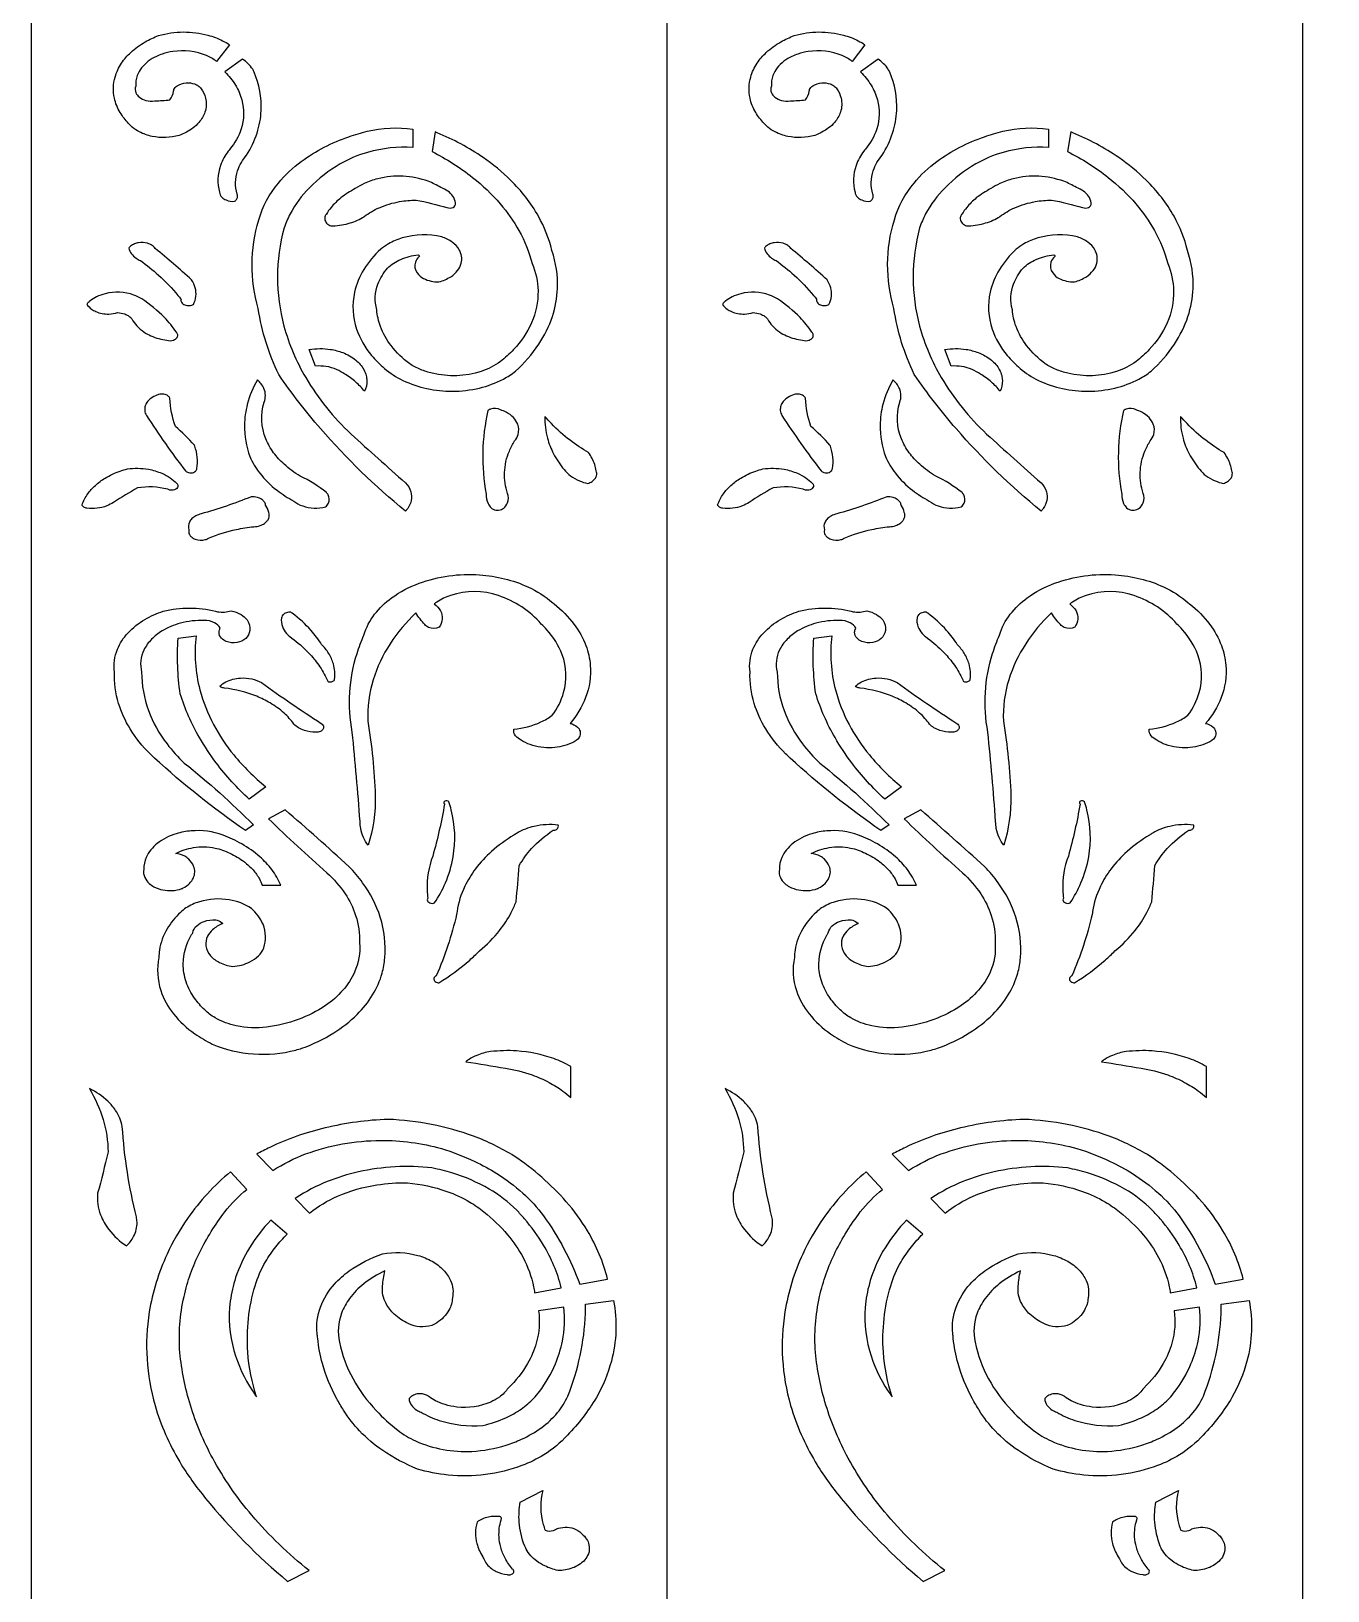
# Model space of a CAD drawing. Header units: millimetres. Extents: x -125 to 875, y -733 to 1267.
# Drawn here: x -125 to 385, y -412 to 201 of the extents above; entities that cross this region are included whole.
import ezdxf

# ---------------------------------------------------------------- set-up
doc = ezdxf.new("R2010")
doc.units = ezdxf.units.MM
doc.layers.add('Image_1', color=70, linetype='Continuous')

msp = doc.modelspace()

# ---------------------------------------------------------------- linework, layer by layer
at = {"layer": 'Image_1'}
for p, q in [((125, 1267), (125, -733)), ((375, 1267), (375, -733))]:
    msp.add_line(p, q, dxfattribs=at)
msp.add_lwpolyline([(625, 1267), (375, 1267), (125, 1267), (-125, 1267), (-125, -733), (125, -733), (375, -733), (625, -733), (875, -733), (875, 1267)], close=True, dxfattribs=at)
for points in [[(-47.05, 196.14), (-52.08, 189.58, 0.059479), (-56.02, 191.85, 0.135698), (-69.33, 193.45, 0.04559), (-73.44, 192.46, 0.027667), (-75.77, 191.52, 0.048701), (-78.93, 189.62, 0.064552), (-81.61, 187.01, 0.076088), (-83.29, 184.02, 0.11284), (-83.84, 179.89, 0.207076), (-83.81, 177.18, 0.121353), (-82.45, 175.48, 0.09827), (-79.94, 174.24, 0.100166), (-76.33, 174, 0.006338), (-70.45, 174.41, 0.117704), (-68.97, 177.88, 0.022626), (-68.89, 178.57, -0.103264), (-67.58, 179.95, -0.125183), (-64.02, 181.14, -0.103859), (-60.78, 180.7, -0.0629), (-59.3, 179.95, -0.095556), (-58.14, 178.8, -0.094581), (-56.46, 175.16, -0.142491), (-56.68, 169.59, -0.097268), (-59.04, 165.54, -0.050581), (-61.35, 163.38, -0.073056), (-66.81, 160.47, -0.121424), (-77.44, 160.08, -0.070182), (-82.43, 161.84, -0.056137), (-85.24, 163.71, -0.042541), (-86.71, 165.2, -0.059628), (-90.01, 169.45, -0.084016), (-92.27, 175.09, -0.123467), (-92, 183.43, -0.077992), (-89.44, 188.88, -0.058495), (-85.86, 193.07, -0.058396), (-80.15, 197.25, -0.038783), (-74.87, 199.73, -0.06836), (-65.2, 201.14, -0.069094), (-55.48, 199.9, -0.051204), (-49.69, 197.68, -0.029346)], [(202.95, 196.14), (197.92, 189.58, 0.059479), (193.98, 191.85, 0.135698), (180.67, 193.45, 0.04559), (176.56, 192.46, 0.027667), (174.23, 191.52, 0.048701), (171.07, 189.62, 0.064552), (168.39, 187.01, 0.076088), (166.71, 184.02, 0.11284), (166.16, 179.89, 0.207076), (166.19, 177.18, 0.121353), (167.55, 175.48, 0.09827), (170.06, 174.24, 0.100166), (173.67, 174, 0.006338), (179.55, 174.41, 0.117704), (181.03, 177.88, 0.022626), (181.11, 178.57, -0.103264), (182.42, 179.95, -0.125183), (185.98, 181.14, -0.103859), (189.22, 180.7, -0.0629), (190.7, 179.95, -0.095556), (191.86, 178.8, -0.094581), (193.54, 175.16, -0.142491), (193.32, 169.59, -0.097268), (190.96, 165.54, -0.050581), (188.65, 163.38, -0.073056), (183.19, 160.47, -0.121424), (172.56, 160.08, -0.070182), (167.57, 161.84, -0.056137), (164.76, 163.71, -0.042541), (163.29, 165.2, -0.059628), (159.99, 169.45, -0.084016), (157.73, 175.09, -0.123467), (158, 183.43, -0.077992), (160.56, 188.88, -0.058495), (164.14, 193.07, -0.058396), (169.85, 197.25, -0.038783), (175.13, 199.73, -0.06836), (184.8, 201.14, -0.069094), (194.52, 199.9, -0.051204), (200.31, 197.68, -0.029346)], [(-41.88, 190.5), (-48.79, 185.42, -0.059393), (-44.65, 180.21, -0.071913), (-42.16, 174.43, -0.143646), (-42.42, 162.99, -0.091587), (-46.86, 155, -0.008817), (-47.49, 154.26, 0.077128), (-50.53, 148.65, 0.151919), (-50.95, 138.11, 0.172335), (-50.02, 136.18, 0.104695), (-48.33, 135.05, 0.116319), (-44.98, 134.54, 0.118521), (-44.05, 135.52, 0.241481), (-43.98, 137.38, -0.152981), (-43.81, 146.57, -0.093098), (-40.27, 152.71, 0.062877), (-36.16, 161.38, 0.066776), (-34.54, 170.21, 0.111102), (-37.32, 185.28, 0.009199), (-37.87, 186.52, 0.07999)], [(208.12, 190.5), (201.21, 185.42, -0.059393), (205.35, 180.21, -0.071913), (207.84, 174.43, -0.143646), (207.58, 162.99, -0.091587), (203.14, 155, -0.008817), (202.51, 154.26, 0.077128), (199.47, 148.65, 0.151919), (199.05, 138.11, 0.172335), (199.98, 136.18, 0.104695), (201.67, 135.05, 0.116319), (205.02, 134.54, 0.118521), (205.95, 135.52, 0.241481), (206.02, 137.38, -0.152981), (206.19, 146.57, -0.093098), (209.73, 152.71, 0.062877), (213.84, 161.38, 0.066776), (215.46, 170.21, 0.111102), (212.68, 185.28, 0.009199), (212.13, 186.52, 0.07999)], [(25.17, 155.75, 0.084028), (7.32, 153.79, 0.067257), (-3.44, 149.21, 0.064616), (-15.57, 139.86, 0.073833), (-23.18, 129.56, 0.039463), (-25.54, 124.09, 0.132085), (-25.57, 85.45, 0.06547), (-17.02, 65.18, 0.067942), (0.8, 42.94, 0.000925), (22.2, 23.77, -0.123426), (24.32, 20.29, -0.230352), (23.09, 13.7, -0.034525), (22.23, 12.68, -0.042638), (-11.2, 45.1, -0.028002), (-27.64, 66.37, -0.07434), (-35.67, 92.34, -0.145875), (-35.49, 127.22, -0.104466), (-27.76, 141.71, -0.058643), (-18.76, 150.22, -0.075458), (-0.01, 159.93, -0.021133), (7.18, 162.06, -0.096863), (25.17, 162.89)], [(10.92, 91.87, -0.156835), (11.37, 102, -0.088613), (15.16, 108.23, -0.095635), (20.34, 111.7, -0.077895), (27.18, 113.44, -0.291366), (27.65, 113.19, -0.326567), (27.59, 112.85, 0.125417), (26.12, 110.59, 0.240178), (26.79, 106.4, 0.124462), (29.35, 104.18, 0.131498), (35.36, 102.87, 0.081729), (40.05, 104.88, 0.079414), (42.7, 107.3, 0.109989), (44.13, 110.21, 0.19774), (43.34, 115.47, 0.105602), (40.63, 118.44, 0.077588), (36.53, 120.54, 0.128905), (20.96, 120.12, 0.057579), (15.48, 117.79, 0.045985), (12.46, 115.67, 0.068526), (5.83, 107.7, 0.084641), (2.19, 98.77, 0.136632), (2.96, 84.29, 0.092155), (8.9, 73.9, 0.043539), (13.99, 68.82, 0.06507), (21.18, 64.07, 0.111366), (40.66, 59.81, 0.056244), (51.28, 61.08, 0.063062), (60.72, 64.61, 0.044198), (65.47, 67.69, 0.061696), (74.65, 78.31, 0.066095), (80, 89.24, 0.06976), (82.03, 100.3, 0.092522), (79.81, 115.2, 0.06781), (74.52, 128.64, 0.070017), (63.57, 142.84, 0.043278), (52.78, 151.74, 0.050633), (34.72, 161.5), (33.93, 161.83), (32.66, 154.1, -0.049378), (48.64, 143.93, -0.048397), (59.49, 133.52, -0.048071), (66.84, 122.99, -0.064192), (72.04, 110.07, -0.094395), (74.35, 99.31, -0.106743), (71.83, 86.75, -0.084542), (64.76, 76.2, -0.037472), (59.61, 71.5, -0.079356), (51.93, 67.62, -0.138679), (32.76, 66.9, -0.038383), (28.11, 68.39, -0.043915), (23.88, 70.59, -0.068845), (16.55, 77.76, -0.075401), (12.37, 85.29, -0.068236)], [(275.17, 155.75, 0.084028), (257.32, 153.79, 0.067257), (246.56, 149.21, 0.064616), (234.43, 139.86, 0.073833), (226.82, 129.56, 0.039463), (224.46, 124.09, 0.132085), (224.43, 85.45, 0.06547), (232.98, 65.18, 0.067942), (250.8, 42.94, 0.000925), (272.2, 23.77, -0.123426), (274.32, 20.29, -0.230352), (273.09, 13.7, -0.034525), (272.23, 12.68, -0.042638), (238.8, 45.1, -0.028002), (222.36, 66.37, -0.07434), (214.33, 92.34, -0.145875), (214.51, 127.22, -0.104466), (222.24, 141.71, -0.058643), (231.24, 150.22, -0.075458), (249.99, 159.93, -0.021133), (257.18, 162.06, -0.096863), (275.17, 162.89)], [(260.92, 91.87, -0.156835), (261.37, 102, -0.088613), (265.16, 108.23, -0.095635), (270.34, 111.7, -0.077895), (277.18, 113.44, -0.291366), (277.65, 113.19, -0.326567), (277.59, 112.85, 0.125417), (276.12, 110.59, 0.240178), (276.79, 106.4, 0.124462), (279.35, 104.18, 0.131498), (285.36, 102.87, 0.081729), (290.05, 104.88, 0.079414), (292.7, 107.3, 0.109989), (294.13, 110.21, 0.19774), (293.34, 115.47, 0.105602), (290.63, 118.44, 0.077588), (286.53, 120.54, 0.128905), (270.96, 120.12, 0.057579), (265.48, 117.79, 0.045985), (262.46, 115.67, 0.068526), (255.83, 107.7, 0.084641), (252.19, 98.77, 0.136632), (252.96, 84.29, 0.092155), (258.9, 73.9, 0.043539), (263.99, 68.82, 0.06507), (271.18, 64.07, 0.111366), (290.66, 59.81, 0.056244), (301.28, 61.08, 0.063062), (310.72, 64.61, 0.044198), (315.47, 67.69, 0.061696), (324.65, 78.31, 0.066095), (330, 89.24, 0.06976), (332.03, 100.3, 0.092522), (329.81, 115.2, 0.06781), (324.52, 128.64, 0.070017), (313.57, 142.84, 0.043278), (302.78, 151.74, 0.050633), (284.72, 161.5), (283.93, 161.83), (282.66, 154.1, -0.049378), (298.64, 143.93, -0.048397), (309.49, 133.52, -0.048071), (316.84, 122.99, -0.064192), (322.04, 110.07, -0.094395), (324.35, 99.31, -0.106743), (321.83, 86.75, -0.084542), (314.76, 76.2, -0.037472), (309.61, 71.5, -0.079356), (301.93, 67.62, -0.138679), (282.76, 66.9, -0.038383), (278.11, 68.39, -0.043915), (273.88, 70.59, -0.068845), (266.55, 77.76, -0.075401), (262.37, 85.29, -0.068236)], [(-7.08, 124.85, 0.061638), (-0.33, 125.81, 0.06771), (5.37, 128.15, 0.008655), (5.99, 128.52, -0.061809), (11.89, 132.01, -0.059462), (19.93, 134.42, -0.041742), (26.36, 135, -0.02764), (38.55, 132.07, 0.199369), (40.92, 132.16, 0.096455), (41.64, 132.7, 0.261504), (41.89, 133.88), (41.89, 133.89, 0.125811), (40.84, 136.59, 0.086537), (38.94, 138.49, 0.070348), (36.09, 139.96, 0.050527), (31.14, 142.4, 0.149217), (11.3, 143.4, 0.047053), (6.01, 141.52, 0.040596), (2.49, 139.52, 0.051934), (-3.25, 135.84, 0.050995), (-7.04, 132.12, 0.035227), (-8.9, 129.52, -0.055543), (-9.04, 129.32, 0.126586), (-9.54, 128.13, 0.192638), (-9.05, 126.28, 0.096139), (-7.95, 125.28, 0.048226)], [(242.92, 124.85, 0.061638), (249.67, 125.81, 0.06771), (255.37, 128.15, 0.008655), (255.99, 128.52, -0.061809), (261.89, 132.01, -0.059462), (269.93, 134.42, -0.041742), (276.36, 135, -0.02764), (288.55, 132.07, 0.199369), (290.92, 132.16, 0.096455), (291.64, 132.7, 0.261504), (291.89, 133.88), (291.89, 133.89, 0.125811), (290.84, 136.59, 0.086537), (288.94, 138.49, 0.070348), (286.09, 139.96, 0.050527), (281.14, 142.4, 0.149217), (261.3, 143.4, 0.047053), (256.01, 141.52, 0.040596), (252.49, 139.52, 0.051934), (246.75, 135.84, 0.050995), (242.96, 132.12, 0.035227), (241.1, 129.52, -0.055543), (240.96, 129.32, 0.126586), (240.46, 128.13, 0.192638), (240.95, 126.28, 0.096139), (242.05, 125.28, 0.048226)], [(-61.2, 93.98, 0.188956), (-60.49, 100.54, 0.080387), (-61.92, 103.58, 0.014979), (-76.24, 115.99, 0.09341), (-77.39, 117.16, 0.081802), (-79.24, 118.03, 0.112425), (-82.78, 118.24, 0.056582), (-84.42, 117.78, 0.076875), (-85.92, 116.87, 0.061433), (-86.62, 116.11, 0.098016), (-85.54, 113.93, 0.074501), (-83.75, 112.21, 0.045769), (-82.04, 111.21, -0.027572), (-74.93, 105.5, -0.038414), (-67.27, 97.53, -0.00713), (-66.06, 96.01, 0.203428), (-65.87, 94.81, 0.090805), (-65.32, 94.2, 0.122544), (-63.7, 93.55, 0.110642), (-61.87, 93.69, 0.055177)], [(188.8, 93.98, 0.188956), (189.51, 100.54, 0.080387), (188.08, 103.58, 0.014979), (173.76, 115.99, 0.09341), (172.61, 117.16, 0.081802), (170.76, 118.03, 0.112425), (167.22, 118.24, 0.056582), (165.58, 117.78, 0.076875), (164.08, 116.87, 0.061433), (163.38, 116.11, 0.098016), (164.46, 113.93, 0.074501), (166.25, 112.21, 0.045769), (167.96, 111.21, -0.027572), (175.07, 105.5, -0.038414), (182.73, 97.53, -0.00713), (183.94, 96.01, 0.203428), (184.13, 94.81, 0.090805), (184.68, 94.2, 0.122544), (186.3, 93.55, 0.110642), (188.13, 93.69, 0.055177)], [(-103.06, 94, 0.09146), (-101.29, 92.16, 0.052995), (-99.58, 91.18, 0.107255), (-94.41, 90.2, 0.070833), (-91.03, 90.76, -0.075548), (-88.22, 90.21, -0.066064), (-86.43, 89.27, -0.064227), (-85.38, 88.3, 0.071151), (-83.47, 85.53, 0.060717), (-80.64, 83.13, 0.041293), (-77.89, 81.62, 0.068911), (-71.59, 79.86, 0.161224), (-68.99, 79.94, 0.067279), (-68.19, 80.37, 0.086064), (-67.62, 80.97, 0.115175), (-67.37, 81.68, 0.178175), (-67.67, 82.81, 0.042316), (-67.91, 83.09, 0.041379), (-72.59, 88.81, 0.052519), (-81.47, 96.14, 0.054816), (-84.63, 97.67, 0.145685), (-95.91, 98.17, 0.05107), (-99.29, 96.95, 0.057465), (-101.91, 95.28, 0.025614), (-102.82, 94.47, 0.12445)], [(146.94, 94, 0.09146), (148.71, 92.16, 0.052995), (150.42, 91.18, 0.107255), (155.59, 90.2, 0.070833), (158.97, 90.76, -0.075548), (161.78, 90.21, -0.066064), (163.57, 89.27, -0.064227), (164.62, 88.3, 0.071151), (166.53, 85.53, 0.060717), (169.36, 83.13, 0.041293), (172.11, 81.62, 0.068911), (178.41, 79.86, 0.161224), (181.01, 79.94, 0.067279), (181.81, 80.37, 0.086064), (182.38, 80.97, 0.115175), (182.63, 81.68, 0.178175), (182.33, 82.81, 0.042316), (182.09, 83.09, 0.041379), (177.41, 88.81, 0.052519), (168.53, 96.14, 0.054816), (165.37, 97.67, 0.145685), (154.09, 98.17, 0.05107), (150.71, 96.95, 0.057465), (148.09, 95.28, 0.025614), (147.18, 94.47, 0.12445)], [(-13.11, 69.7), (-15.69, 76.19, -0.083615), (-7.24, 76.28, -0.054203), (-2.48, 75.02, -0.035594), (0.16, 73.78, -0.045315), (2.68, 72.05, -0.042129), (4.39, 70.38, -0.052085), (5.8, 68.35, -0.064487), (6.74, 65.96, -0.051581), (7.01, 64.06, -0.113837), (6.15, 59.79, 0.047812), (2.66, 63.43, 0.041506), (-1.65, 66.58, 0.024694), (-4.86, 68.32, 0.067802), (-9.05, 69.56, 0.057778)], [(236.89, 69.7), (234.31, 76.19, -0.083615), (242.76, 76.28, -0.054203), (247.52, 75.02, -0.035594), (250.16, 73.78, -0.045315), (252.68, 72.05, -0.042129), (254.39, 70.38, -0.052085), (255.8, 68.35, -0.064487), (256.74, 65.96, -0.051581), (257.01, 64.06, -0.113837), (256.15, 59.79, 0.047812), (252.66, 63.43, 0.041506), (248.35, 66.58, 0.024694), (245.14, 68.32, 0.067802), (240.95, 69.56, 0.057778)], [(-36.04, 64.29, 0.06883), (-40, 54.67, 0.058896), (-41.09, 46.56, 0.089011), (-39, 34.11, 0.061032), (-35.1, 27.57, 0.062776), (-28.31, 20.86, 0.040877), (-21.74, 16.61, 0.084545), (-18.22, 14.7, 0.145658), (-9.22, 14.34, 0.107714), (-8.07, 15.83, 0.244903), (-8.21, 19.06, 0.060191), (-8.86, 19.93, 0.054488), (-19.21, 26.47, -0.052298), (-25.51, 31.07, -0.049254), (-29.65, 35.65, -0.060119), (-32.7, 41.1, -0.172779), (-33.38, 55.46, 0.196148), (-33.45, 60.86, 0.109429)], [(213.96, 64.29, 0.06883), (210, 54.67, 0.058896), (208.91, 46.56, 0.089011), (211, 34.11, 0.061032), (214.9, 27.57, 0.062776), (221.69, 20.86, 0.040877), (228.26, 16.61, 0.084545), (231.78, 14.7, 0.145658), (240.78, 14.34, 0.107714), (241.93, 15.83, 0.244903), (241.79, 19.06, 0.060191), (241.14, 19.93, 0.054488), (230.79, 26.47, -0.052298), (224.49, 31.07, -0.049254), (220.35, 35.65, -0.060119), (217.3, 41.1, -0.172779), (216.62, 55.46, 0.196148), (216.55, 60.86, 0.109429)], [(-70.47, 57.07, 0.13946), (-71.21, 57.99, 0.112603), (-72.78, 58.66, 0.120678), (-74.9, 58.53, 0.046439), (-75.52, 58.27, 0.075342), (-77.92, 57, 0.063116), (-79.23, 55.75, 0.086654), (-80.12, 54.14, 0.105364), (-80.35, 52.26, 0.106424), (-79.7, 50.27, 0.02116), (-64.28, 28.5, 0.130285), (-63.18, 27.85, 0.161556), (-61.11, 27.92, 0.084253), (-60.43, 28.32, 0.168937), (-59.91, 29.11, 0.054176), (-59.87, 29.37, 0.134296), (-60.67, 38.27, 0.005482), (-60.81, 38.63, 0.023322), (-68.29, 45.98, -0.069313)], [(179.53, 57.07, 0.13946), (178.79, 57.99, 0.112603), (177.22, 58.66, 0.120678), (175.1, 58.53, 0.046439), (174.48, 58.27, 0.075342), (172.08, 57, 0.063116), (170.77, 55.75, 0.086654), (169.88, 54.14, 0.105364), (169.65, 52.26, 0.106424), (170.3, 50.27, 0.02116), (185.72, 28.5, 0.130285), (186.82, 27.85, 0.161556), (188.89, 27.92, 0.084253), (189.57, 28.32, 0.168937), (190.09, 29.11, 0.054176), (190.13, 29.37, 0.134296), (189.33, 38.27, 0.005482), (189.19, 38.63, 0.023322), (181.71, 45.98, -0.069313)], [(55.88, 13.93, 0.13964), (57.76, 13.07, 0.126638), (59.94, 13.29, 0.082245), (60.84, 13.8, 0.112311), (62.35, 15.95, 0.193715), (62.36, 19.66, -0.088174), (61.2, 27.8, -0.090245), (63.07, 36.28, -0.040305), (65.12, 40.26, 0.10498), (66.52, 42.81, 0.165406), (66.36, 46.85, 0.101029), (64.67, 49.46, 0.079137), (61.84, 51.54, 0.043375), (59.57, 52.48, 0.200437), (55.71, 52.79, 0.075798), (54.67, 52.28, 0.102136), (53.94, 19.33, 0.141033), (54.7, 15.65, 0.061526)], [(77.09, 49.89, 0.077146), (78.05, 41.34, 0.052965), (80.44, 35.25, 0.052156), (84.64, 28.98, 0.067394), (87.11, 26.58, 0.060741), (90.67, 24.56, 0.041138), (93.88, 23.52, 0.07274), (95.61, 24.33, 0.076203), (96.73, 25.36, 0.103087), (97.36, 26.59, 0.157057), (97.26, 28.48, 0.086443), (95.63, 33.41, 0.038626), (94.17, 35.7, -0.029954), (86.98, 40.53, -0.039587), (79.62, 47.07, -0.016527)], [(305.88, 13.93, 0.13964), (307.76, 13.07, 0.126638), (309.94, 13.29, 0.082245), (310.84, 13.8, 0.112311), (312.35, 15.95, 0.193715), (312.36, 19.66, -0.088174), (311.2, 27.8, -0.090245), (313.07, 36.28, -0.040305), (315.12, 40.26, 0.10498), (316.52, 42.81, 0.165406), (316.36, 46.85, 0.101029), (314.67, 49.46, 0.079137), (311.84, 51.54, 0.043375), (309.57, 52.48, 0.200437), (305.71, 52.79, 0.075798), (304.67, 52.28, 0.102136), (303.94, 19.33, 0.141033), (304.7, 15.65, 0.061526)], [(327.09, 49.89, 0.077146), (328.05, 41.34, 0.052965), (330.44, 35.25, 0.052156), (334.64, 28.98, 0.067394), (337.11, 26.58, 0.060741), (340.67, 24.56, 0.041138), (343.88, 23.52, 0.07274), (345.61, 24.33, 0.076203), (346.73, 25.36, 0.103087), (347.36, 26.59, 0.157057), (347.26, 28.48, 0.086443), (345.63, 33.41, 0.038626), (344.17, 35.7, -0.029954), (336.98, 40.53, -0.039587), (329.62, 47.07, -0.016527)], [(-105, 15.1, -0.072318), (-102.75, 19.45, -0.053782), (-99.77, 22.79, -0.048343), (-95.92, 25.65, -0.051097), (-90.01, 28.43, -0.021073), (-87.17, 29.29, -0.078292), (-78.89, 29.12, -0.059094), (-73.59, 27.54, -0.045), (-70.33, 25.76, -0.052178), (-67.81, 23.65, -0.187437), (-67.31, 22.77, -0.18115), (-67.5, 21.92, -0.129489), (-68.14, 21.3, -0.161934), (-70.13, 20.9, -0.111806), (-71.31, 21.29, 0.103185), (-83.21, 21.79, 0.016078), (-92.64, 16.12, -0.057931), (-95.27, 14.73, -0.120339), (-103.05, 13.79, -0.102003), (-104.28, 14.26, -0.121257), (-104.91, 14.93, -0.03005)], [(145, 15.1, -0.072318), (147.25, 19.45, -0.053782), (150.23, 22.79, -0.048343), (154.08, 25.65, -0.051097), (159.99, 28.43, -0.021073), (162.83, 29.29, -0.078292), (171.11, 29.12, -0.059094), (176.41, 27.54, -0.045), (179.67, 25.76, -0.052178), (182.19, 23.65, -0.187437), (182.69, 22.77, -0.18115), (182.5, 21.92, -0.129489), (181.86, 21.3, -0.161934), (179.87, 20.9, -0.111806), (178.69, 21.29, 0.103185), (166.79, 21.79, 0.016078), (157.36, 16.12, -0.057931), (154.73, 14.73, -0.120339), (146.95, 13.79, -0.102003), (145.72, 14.26, -0.121257), (145.09, 14.93, -0.03005)], [(-32.81, 15.02, 0.128866), (-33.36, 16.37, 0.085466), (-34.33, 17.29, 0.082826), (-36.02, 18.06, 0.088202), (-38.49, 18.29, -0.027418), (-58.15, 11.6, 0.062951), (-60.27, 10.8, 0.067335), (-61.78, 9.71, 0.082485), (-62.77, 8.36, 0.206272), (-62.96, 5.31, 0.194621), (-62.78, 3.47, 0.096925), (-62.01, 2.5, 0.092457), (-60.49, 1.62, 0.156029), (-56.51, 1.46, 0.065817), (-55.23, 2, -0.048316), (-44.33, 5.45, -0.02724), (-37.46, 6.53, 0.074761), (-34.93, 6.98, 0.065275), (-33.29, 7.8, 0.072762), (-32.2, 8.8, 0.078315), (-31.59, 9.84, 0.183797), (-31.58, 12.18, 0.084481)], [(217.19, 15.02, 0.128866), (216.64, 16.37, 0.085466), (215.67, 17.29, 0.082826), (213.98, 18.06, 0.088202), (211.51, 18.29, -0.027418), (191.85, 11.6, 0.062951), (189.73, 10.8, 0.067335), (188.22, 9.71, 0.082485), (187.23, 8.36, 0.206272), (187.04, 5.31, 0.194621), (187.22, 3.47, 0.096925), (187.99, 2.5, 0.092457), (189.51, 1.62, 0.156029), (193.49, 1.46, 0.065817), (194.77, 2, -0.048316), (205.67, 5.45, -0.02724), (212.54, 6.53, 0.074761), (215.07, 6.98, 0.065275), (216.71, 7.8, 0.072762), (217.8, 8.8, 0.078315), (218.41, 9.84, 0.183797), (218.42, 12.18, 0.084481)], [(80.65, -23.87, -0.065861), (88.55, -31.87, -0.071418), (93.16, -40.23, -0.068439), (94.91, -47.98, -0.11182), (93.07, -60.71, -0.08179), (86.95, -70.83, -0.130502), (89.85, -72.27, -0.141475), (90.88, -73.9, -0.206767), (90.57, -76.32, -0.163777), (87.72, -78.46, -0.095084), (79.91, -80.41, -0.101532), (71.21, -79.17, -0.058102), (67.73, -77.43, -0.11866), (65.5, -75.71, -0.197534), (64.8, -73.16, 0.081882), (75.5, -70.26, 0.048292), (79.96, -67.65, 0.094841), (84.43, -58.67, 0.156007), (83.88, -43.83, 0.093553), (77.83, -33.99, 0.021751), (75.65, -31.78, 0.075584), (67.95, -25.05, 0.055768), (58.83, -20.56, 0.164926), (39.92, -20.51, 0.064508), (34.58, -23.11, 0.015985), (33.52, -23.86, -0.108636), (35.96, -26.53, -0.149036), (36.69, -29.84, -0.132418), (35.5, -32.98, -0.213468), (31.3, -33.06, -0.14821), (29.84, -31.94, -0.045161), (26.28, -27.4, 0.056857), (16.16, -39.52, 0.070484), (9.5, -53.68, 0.084024), (7.4, -69.97, -0.030632), (10.36, -99.22, -0.08155), (7.51, -118.77, -0.114172), (4.61, -112.22, -0.048268), (4.35, -109.42, 0.007374), (1.29, -74.26, -0.12398), (3.16, -43.3, -0.027887), (5.87, -36.11, -0.093314), (10.09, -27.93, -0.071802), (16.73, -21.48, -0.07108), (27.54, -15.72, -0.105081), (51.37, -12.39, -0.041842), (61.21, -13.93, -0.048385), (70.41, -17.16, -0.075101), (80.14, -23.42, 0.012454)], [(330.65, -23.87, -0.065861), (338.55, -31.87, -0.071418), (343.16, -40.23, -0.068439), (344.91, -47.98, -0.11182), (343.07, -60.71, -0.08179), (336.95, -70.83, -0.130502), (339.85, -72.27, -0.141475), (340.88, -73.9, -0.206767), (340.57, -76.32, -0.163777), (337.72, -78.46, -0.095084), (329.91, -80.41, -0.101532), (321.21, -79.17, -0.058102), (317.73, -77.43, -0.11866), (315.5, -75.71, -0.197534), (314.8, -73.16, 0.081882), (325.5, -70.26, 0.048292), (329.96, -67.65, 0.094841), (334.43, -58.67, 0.156007), (333.88, -43.83, 0.093553), (327.83, -33.99, 0.021751), (325.65, -31.78, 0.075584), (317.95, -25.05, 0.055768), (308.83, -20.56, 0.164926), (289.92, -20.51, 0.064508), (284.58, -23.11, 0.015985), (283.52, -23.86, -0.108636), (285.96, -26.53, -0.149036), (286.69, -29.84, -0.132418), (285.5, -32.98, -0.213468), (281.3, -33.06, -0.14821), (279.84, -31.94, -0.045161), (276.28, -27.4, 0.056857), (266.16, -39.52, 0.070484), (259.5, -53.68, 0.084024), (257.4, -69.97, -0.030632), (260.36, -99.22, -0.08155), (257.51, -118.77, -0.114172), (254.61, -112.22, -0.048268), (254.35, -109.42, 0.007374), (251.29, -74.26, -0.12398), (253.16, -43.3, -0.027887), (255.87, -36.11, -0.093314), (260.09, -27.93, -0.071802), (266.73, -21.48, -0.07108), (277.54, -15.72, -0.105081), (301.37, -12.39, -0.041842), (311.21, -13.93, -0.048385), (320.41, -17.16, -0.075101), (330.14, -23.42, 0.012454)], [(-51.68, -26.94, 0.096946), (-46.35, -26.58, -0.08474), (-42.47, -28.03, -0.091954), (-40.07, -30.15, -0.208996), (-39.02, -34.34, -0.14976), (-40.62, -37.41, -0.140163), (-44.01, -39.03, -0.141571), (-48.31, -38.56, -0.095124), (-50.16, -37.33, -0.211875), (-51.11, -34.91, -0.134731), (-50.62, -33.34, 0.141002), (-52.88, -31.29, 0.119458), (-57.03, -30.32, 0.071175), (-66.32, -31.45, 0.07174), (-73.53, -34.49, 0.059713), (-77.64, -37.72, 0.078301), (-80.69, -41.99, 0.179557), (-81.56, -50.62, 0.088223), (-78.85, -65.77, 0.073846), (-71.58, -78.91, 0.040592), (-64.83, -86.43, -0.029617), (-37.56, -110.78), (-40.76, -112.96, -0.035416), (-76.47, -84.47, -0.001966), (-78.26, -82.81, -0.060076), (-86.09, -72.96, -0.062898), (-90.6, -62.96, -0.081366), (-92.26, -50.62, -0.130881), (-91.11, -41.69, -0.09002), (-86.96, -35.28, -0.073868), (-80.28, -29.98, -0.052199), (-73.03, -26.72, -0.12259), (-52.47, -26.73)], [(-23.23, -27.04, 0.10659), (-25.06, -27.5, 0.082378), (-25.96, -28.15, 0.116448), (-26.46, -29, 0.048188), (-26.54, -29.35, 0.124677), (-26.21, -32.76, 0.092871), (-24.58, -35.47, 0.041527), (-23.29, -36.7, -0.042242), (-16.82, -42.11, -0.033605), (-12.87, -46.6, -0.044184), (-9.33, -52.17, -0.016032), (-8.36, -54.21, 0.254253), (-6.31, -54.29, 0.090791), (-5.86, -53.94, 0.141855), (-5.65, -53.48, 0.102305), (-6.13, -47.44, 0.066912), (-8, -43.26, 0.053485), (-10.75, -39.79, 0.041775), (-14.93, -34.23, 0.049639), (-22.34, -27.5, 0.002907), (-22.85, -27.14, 0.111476)], [(198.32, -26.94, 0.096946), (203.65, -26.58, -0.08474), (207.53, -28.03, -0.091954), (209.93, -30.15, -0.208996), (210.98, -34.34, -0.14976), (209.38, -37.41, -0.140163), (205.99, -39.03, -0.141571), (201.69, -38.56, -0.095124), (199.84, -37.33, -0.211875), (198.89, -34.91, -0.134731), (199.38, -33.34, 0.141002), (197.12, -31.29, 0.119458), (192.97, -30.32, 0.071175), (183.68, -31.45, 0.07174), (176.47, -34.49, 0.059713), (172.36, -37.72, 0.078301), (169.31, -41.99, 0.179557), (168.44, -50.62, 0.088223), (171.15, -65.77, 0.073846), (178.42, -78.91, 0.040592), (185.17, -86.43, -0.029617), (212.44, -110.78), (209.24, -112.96, -0.035416), (173.53, -84.47, -0.001966), (171.74, -82.81, -0.060076), (163.91, -72.96, -0.062898), (159.4, -62.96, -0.081366), (157.74, -50.62, -0.130881), (158.89, -41.69, -0.09002), (163.04, -35.28, -0.073868), (169.72, -29.98, -0.052199), (176.97, -26.72, -0.12259), (197.53, -26.73)], [(226.77, -27.04, 0.10659), (224.94, -27.5, 0.082378), (224.04, -28.15, 0.116448), (223.54, -29, 0.048188), (223.46, -29.35, 0.124677), (223.79, -32.76, 0.092871), (225.42, -35.47, 0.041527), (226.71, -36.7, -0.042242), (233.18, -42.11, -0.033605), (237.13, -46.6, -0.044184), (240.67, -52.17, -0.016032), (241.64, -54.21, 0.254253), (243.69, -54.29, 0.090791), (244.14, -53.94, 0.141855), (244.35, -53.48, 0.102305), (243.87, -47.44, 0.066912), (242, -43.26, 0.053485), (239.25, -39.79, 0.041775), (235.07, -34.23, 0.049639), (227.66, -27.5, 0.002907), (227.15, -27.14, 0.111476)], [(-60.13, -36.35, 0.092973), (-58.66, -57.62, 0.057417), (-53.29, -71.32, 0.048065), (-45.32, -83.26, 0.04895), (-32.74, -95.75), (-39.21, -100.7, -0.044436), (-52.24, -86.35, -0.031154), (-58.82, -76.42, -0.056469), (-66.39, -59.19, -0.051916), (-67.2, -37.35)], [(189.87, -36.35, 0.092973), (191.34, -57.62, 0.057417), (196.71, -71.32, 0.048065), (204.68, -83.26, 0.04895), (217.26, -95.75), (210.79, -100.7, -0.044436), (197.76, -86.35, -0.031154), (191.18, -76.42, -0.056469), (183.61, -59.19, -0.051916), (182.8, -37.35)], [(-50.82, -56.23, -0.066608), (-48.45, -54.55, -0.099326), (-42.69, -53, -0.070156), (-38.28, -53.32, -0.081491), (-34.38, -54.8, 0.012743), (-10.96, -70.83, -0.110922), (-10.23, -71.49, -0.109396), (-9.98, -72.11, -0.202611), (-10.29, -73.25, -0.127303), (-11.25, -73.98, -0.122453), (-13.02, -74.28, -0.085727), (-17.54, -73.61, -0.054875), (-19.9, -72.52, -0.06663), (-21.64, -71.11, 0.053458), (-25.54, -66.79, 0.050232), (-31.02, -62.79, 0.036073), (-36.3, -60.17, 0.066204), (-49, -56.95, -0.107132), (-50.37, -56.55, -0.057804)], [(199.18, -56.23, -0.066608), (201.55, -54.55, -0.099326), (207.31, -53, -0.070156), (211.72, -53.32, -0.081491), (215.62, -54.8, 0.012743), (239.04, -70.83, -0.110922), (239.77, -71.49, -0.109396), (240.02, -72.11, -0.202611), (239.71, -73.25, -0.127303), (238.75, -73.98, -0.122453), (236.98, -74.28, -0.085727), (232.46, -73.61, -0.054875), (230.1, -72.52, -0.06663), (228.36, -71.11, 0.053458), (224.46, -66.79, 0.050232), (218.98, -62.79, 0.036073), (213.7, -60.17, 0.066204), (201, -56.95, -0.107132), (199.63, -56.55, -0.057804)], [(33.68, -141.48, 0.043802), (37.91, -133.56, 0.058962), (40.96, -123.29, 0.10451), (40.25, -104.87, 0.01806), (39.31, -101.67, 0.17986), (38.52, -101.28, 0.144374), (37.7, -101.44, 0.145734), (37.36, -101.77, 0.307623), (37.46, -102.44, 0.046043), (37.57, -102.55, -0.026407), (32.95, -123.02, 0.103154), (30.75, -136.53, 0.022925), (31.02, -139.57, 0.352049), (31.05, -140.9, 0.126622), (31.78, -141.43, 0.183093)], [(283.68, -141.48, 0.043802), (287.91, -133.56, 0.058962), (290.96, -123.29, 0.10451), (290.25, -104.87, 0.01806), (289.31, -101.67, 0.17986), (288.52, -101.28, 0.144374), (287.7, -101.44, 0.145734), (287.36, -101.77, 0.307623), (287.46, -102.44, 0.046043), (287.57, -102.55, -0.026407), (282.95, -123.02, 0.103154), (280.75, -136.53, 0.022925), (281.02, -139.57, 0.352049), (281.05, -140.9, 0.126622), (281.78, -141.43, 0.183093)], [(-25.1, -104.9), (-31.65, -108.4, 0.010999), (-8.69, -129.61, -0.063478), (-1.53, -137.84, -0.066614), (2.62, -146.37, -0.089711), (4.13, -157.18, -0.128786), (2.19, -168.66, -0.075829), (-2.38, -175.76, -0.064119), (-9.26, -181.85, -0.063815), (-19.99, -187.3, -0.054573), (-32.4, -190.3, -0.089724), (-44.34, -189.84, -0.079806), (-52.67, -186.63, -0.059559), (-56.75, -183.51, -0.048428), (-60.75, -178.93, -0.071649), (-64.03, -172.56, -0.084565), (-65.2, -165.36, -0.125766), (-62.04, -154.16, -0.01071), (-61.47, -153.23, -0.160655), (-59.89, -150.46, -0.104443), (-57.02, -148.75, -0.103051), (-52.43, -148.16, -0.137622), (-50.21, -149.11, -0.056566), (-49.71, -149.62, 0.090125), (-53.65, -151.98, 0.087945), (-55.61, -154.52, 0.149471), (-56.3, -158.29, 0.150079), (-54.49, -162.21, 0.102418), (-50.88, -164.94, 0.081992), (-45.74, -166.43, 0.100782), (-38.97, -164.64, 0.076993), (-35.58, -162.24, 0.107227), (-33.55, -159.14, 0.180964), (-33.82, -149.86, 0.10776), (-38.39, -143.6, 0.102547), (-47.1, -140.26, 0.114388), (-58.83, -141, 0.069365), (-64.12, -143.45, 0.047208), (-66.31, -145.19, 0.067427), (-71.51, -151.62, 0.098358), (-74.54, -160.01, 0.033454), (-74.78, -162.89, 0.130573), (-74.02, -175.95, 0.088305), (-69.03, -185.09, 0.071972), (-60.64, -192.92, 0.039686), (-53.76, -196.97, 0.166174), (-20.96, -199.33, 0.013436), (-18.52, -198.62, 0.053005), (-6, -192.6, 0.055528), (3.19, -185.35, 0.05946), (9.31, -177.63, 0.070024), (13.05, -169.09, 0.046533), (14.1, -163.04, 0.097853), (12.31, -147.1, 0.079253), (5.35, -133.5, 0.035602), (0.06, -127.23, 0.007934)], [(224.9, -104.9), (218.35, -108.4, 0.010999), (241.31, -129.61, -0.063478), (248.47, -137.84, -0.066614), (252.62, -146.37, -0.089711), (254.13, -157.18, -0.128786), (252.19, -168.66, -0.075829), (247.62, -175.76, -0.064119), (240.74, -181.85, -0.063815), (230.01, -187.3, -0.054573), (217.6, -190.3, -0.089724), (205.66, -189.84, -0.079806), (197.33, -186.63, -0.059559), (193.25, -183.51, -0.048428), (189.25, -178.93, -0.071649), (185.97, -172.56, -0.084565), (184.8, -165.36, -0.125766), (187.96, -154.16, -0.01071), (188.53, -153.23, -0.160655), (190.11, -150.46, -0.104443), (192.98, -148.75, -0.103051), (197.57, -148.16, -0.137622), (199.79, -149.11, -0.056566), (200.29, -149.62, 0.090125), (196.35, -151.98, 0.087945), (194.39, -154.52, 0.149471), (193.7, -158.29, 0.150079), (195.51, -162.21, 0.102418), (199.12, -164.94, 0.081992), (204.26, -166.43, 0.100782), (211.03, -164.64, 0.076993), (214.42, -162.24, 0.107227), (216.45, -159.14, 0.180964), (216.18, -149.86, 0.10776), (211.61, -143.6, 0.102547), (202.9, -140.26, 0.114388), (191.17, -141, 0.069365), (185.88, -143.45, 0.047208), (183.69, -145.19, 0.067427), (178.49, -151.62, 0.098358), (175.46, -160.01, 0.033454), (175.22, -162.89, 0.130573), (175.98, -175.95, 0.088305), (180.97, -185.09, 0.071972), (189.36, -192.92, 0.039686), (196.24, -196.97, 0.166174), (229.04, -199.33, 0.013436), (231.48, -198.62, 0.053005), (244, -192.6, 0.055528), (253.19, -185.35, 0.05946), (259.31, -177.63, 0.070024), (263.05, -169.09, 0.046533), (264.1, -163.04, 0.097853), (262.31, -147.1, 0.079253), (255.35, -133.5, 0.035602), (250.06, -127.23, 0.007934)], [(-26.84, -134.43, 0.061645), (-30.37, -128.37, 0.050521), (-35.06, -123.33, 0.051815), (-42.18, -118.26, 0.038883), (-49.54, -114.8, 0.10973), (-62.04, -113.13, 0.054022), (-67.93, -114.24, 0.042732), (-71.91, -115.84, 0.050539), (-75.4, -118.08, 0.051624), (-77.88, -120.51, 0.066692), (-79.77, -123.57, 0.109506), (-80.71, -128.2, 0.161554), (-80.32, -131.5, 0.104144), (-78.55, -133.83, 0.057463), (-76.73, -135.11, 0.133018), (-69.57, -136.6, 0.071698), (-65.75, -135.83, 0.058564), (-65.16, -135.57, 0.070597), (-62.75, -133.82, 0.090758), (-61.2, -131.64, 0.206287), (-61.1, -126.98, 0.108594), (-63.03, -124.28, 0.048564), (-64.61, -123.1, 0.092232), (-68.16, -122.06, -0.084726), (-61.18, -119.69, -0.089492), (-52.68, -119.86, -0.07785), (-46.9, -121.92, -0.056655), (-41.16, -125.31, -0.047912), (-37.74, -128.46, -0.056048), (-35.21, -132.02, -0.038446), (-34.11, -134.43)], [(82.24, -110.83, 0.085209), (72.81, -111.37, 0.079286), (66.17, -113.97, -0.007803), (64.85, -114.76, 0.045984), (56.09, -121.2, 0.048865), (49.75, -128.06, 0.04885), (45.55, -134.93, 0.075968), (42.5, -144.83, 0.008602), (42.35, -145.96, -0.04311), (34.33, -170.13, 0.175037), (33.52, -170.85, 0.287251), (33.61, -172.07, 0.181483), (35.11, -172.86, 0.017365), (35.31, -172.88, 0.045883), (47.47, -163.95, 0.017664), (51.28, -160.33, 0.053865), (59.26, -152.26, 0.047843), (63.84, -145.23, 0.02908), (65.72, -141.02, 0.004344), (67, -126.76, -0.057453), (71.78, -120.11, -0.061126), (80.34, -112.89, 0.126588), (81.59, -112.52, 0.19129), (82.3, -111.71, 0.198764)], [(223.16, -134.43, 0.061645), (219.63, -128.37, 0.050521), (214.94, -123.33, 0.051815), (207.82, -118.26, 0.038883), (200.46, -114.8, 0.10973), (187.96, -113.13, 0.054022), (182.07, -114.24, 0.042732), (178.09, -115.84, 0.050539), (174.6, -118.08, 0.051624), (172.12, -120.51, 0.066692), (170.23, -123.57, 0.109506), (169.29, -128.2, 0.161554), (169.68, -131.5, 0.104144), (171.45, -133.83, 0.057463), (173.27, -135.11, 0.133018), (180.43, -136.6, 0.071698), (184.25, -135.83, 0.058564), (184.84, -135.57, 0.070597), (187.25, -133.82, 0.090758), (188.8, -131.64, 0.206287), (188.9, -126.98, 0.108594), (186.97, -124.28, 0.048564), (185.39, -123.1, 0.092232), (181.84, -122.06, -0.084726), (188.82, -119.69, -0.089492), (197.32, -119.86, -0.07785), (203.1, -121.92, -0.056655), (208.84, -125.31, -0.047912), (212.26, -128.46, -0.056048), (214.79, -132.02, -0.038446), (215.89, -134.43)], [(332.24, -110.83, 0.085209), (322.81, -111.37, 0.079286), (316.17, -113.97, -0.007803), (314.85, -114.76, 0.045984), (306.09, -121.2, 0.048865), (299.75, -128.06, 0.04885), (295.55, -134.93, 0.075968), (292.5, -144.83, 0.008602), (292.35, -145.96, -0.04311), (284.33, -170.13, 0.175037), (283.52, -170.85, 0.287251), (283.61, -172.07, 0.181483), (285.11, -172.86, 0.017365), (285.31, -172.88, 0.045883), (297.47, -163.95, 0.017664), (301.28, -160.33, 0.053865), (309.26, -152.26, 0.047843), (313.84, -145.23, 0.02908), (315.72, -141.02, 0.004344), (317, -126.76, -0.057453), (321.78, -120.11, -0.061126), (330.34, -112.89, 0.126588), (331.59, -112.52, 0.19129), (332.3, -111.71, 0.198764)], [(87.24, -205.79, 0.040991), (80.52, -202.7, 0.069078), (65.95, -199.68, 0.046138), (55.65, -199.95, 0.064117), (50.26, -201.41, 0.04753), (47.27, -203, 0.02639), (45.93, -203.99, -0.011299), (61.58, -206.5, -0.047214), (72.02, -209.12, -0.036313), (78.69, -212.05, -0.0369), (84.09, -215.44, -0.027023), (87.24, -218.03)], [(337.24, -205.79, 0.040991), (330.52, -202.7, 0.069078), (315.95, -199.68, 0.046138), (305.65, -199.95, 0.064117), (300.26, -201.41, 0.04753), (297.27, -203, 0.02639), (295.93, -203.99, -0.011299), (311.58, -206.5, -0.047214), (322.02, -209.12, -0.036313), (328.69, -212.05, -0.0369), (334.09, -215.44, -0.027023), (337.24, -218.03)], [(-87.49, -276.38, 0.076409), (-84.7, -272.71, 0.131081), (-83.36, -267.07, 0.047847), (-83.62, -264.99, -0.044377), (-89.16, -229.4, 0.100831), (-91.8, -223.07, 0.054273), (-94.83, -219.47, 0.074352), (-102.1, -214.51, -0.064944), (-96.67, -226.69, -0.07001), (-94.76, -239.43, -0.007739), (-98.87, -255.69, 0.112661), (-97.72, -264.15, 0.072245), (-94.47, -269.95, 0.076682)], [(162.51, -276.38, 0.076409), (165.3, -272.71, 0.131081), (166.64, -267.07, 0.047847), (166.38, -264.99, -0.044377), (160.84, -229.4, 0.100831), (158.2, -223.07, 0.054273), (155.17, -219.47, 0.074352), (147.9, -214.51, -0.064944), (153.33, -226.69, -0.07001), (155.24, -239.43, -0.007739), (151.13, -255.69, 0.112661), (152.28, -264.15, 0.072245), (155.53, -269.95, 0.076682)], [(101.73, -289.43, 0.073978), (93.77, -270.44, 0.042572), (85.47, -258.98, 0.064007), (64.99, -241.05, 0.04926), (49, -233.21, 0.077619), (15.41, -226.61, 0.050955), (-9.42, -229.97, 0.054282), (-31.17, -237.63, 0.01482), (-36.3, -240.28), (-29.93, -246.68, -0.051971), (-17.06, -240.2, -0.087081), (12.4, -234.88, -0.07157), (36.33, -238.11, -0.040047), (49.44, -243.14, -0.029507), (58.2, -247.94, -0.043614), (68.35, -255.58, -0.050963), (76.51, -264.54, -0.069343), (90.76, -291.48)], [(351.73, -289.43, 0.073978), (343.77, -270.44, 0.042572), (335.47, -258.98, 0.064007), (314.99, -241.05, 0.04926), (299, -233.21, 0.077619), (265.41, -226.61, 0.050955), (240.58, -229.97, 0.054282), (218.83, -237.63, 0.01482), (213.7, -240.28), (220.07, -246.68, -0.051971), (232.94, -240.2, -0.087081), (262.4, -234.88, -0.07157), (286.33, -238.11, -0.040047), (299.44, -243.14, -0.029507), (308.2, -247.94, -0.043614), (318.35, -255.58, -0.050963), (326.51, -264.54, -0.069343), (340.76, -291.48)], [(73.03, -294.79), (83.52, -292.83, 0.072569), (76.53, -276.11, 0.043045), (69.01, -265.68, 0.017781), (65.96, -262.34, 0.06544), (55.12, -254.01, 0.057567), (40.51, -247.67, 0.026221), (32.65, -245.72, 0.083942), (3.73, -247.25, 0.039804), (-8.58, -251.06, 0.053539), (-20.75, -257.51), (-21.11, -257.75), (-15.47, -263.46, -0.067574), (-4.46, -256.81, -0.064077), (10.91, -252.37, -0.044838), (23.06, -251.59, -0.064426), (38.45, -254.92, -0.047738), (47.51, -259.12, -0.038929), (53.06, -263.01, -0.05183), (62.38, -271.99, -0.05231), (68.45, -280.97, -0.071533), (72.62, -292.48, -0.014145)], [(323.03, -294.79), (333.52, -292.83, 0.072569), (326.53, -276.11, 0.043045), (319.01, -265.68, 0.017781), (315.96, -262.34, 0.06544), (305.12, -254.01, 0.057567), (290.51, -247.67, 0.026221), (282.65, -245.72, 0.083942), (253.73, -247.25, 0.039804), (241.42, -251.06, 0.053539), (229.25, -257.51), (228.89, -257.75), (234.53, -263.46, -0.067574), (245.54, -256.81, -0.064077), (260.91, -252.37, -0.044838), (273.06, -251.59, -0.064426), (288.45, -254.92, -0.047738), (297.51, -259.12, -0.038929), (303.06, -263.01, -0.05183), (312.38, -271.99, -0.05231), (318.45, -280.97, -0.071533), (322.62, -292.48, -0.014145)], [(-15.66, -404.07, -0.049054), (-38.21, -382.34, -0.052083), (-53.61, -359.9, -0.049626), (-62.4, -338.99, -0.050336), (-66.52, -318.31, -0.073748), (-64.89, -296.31, -0.059573), (-58.71, -278.85, -0.049521), (-48.89, -263.03, -0.054954), (-40.13, -254.15), (-46.58, -247.22, 0.066317), (-63.52, -265.59, 0.045615), (-71.55, -279.61, 0.068319), (-78.54, -302.36, 0.110154), (-76.3, -339.11, 0.06327), (-66.58, -361.36, 0.035791), (-56.41, -375.67, 0.048439), (-24.13, -408.32)], [(234.34, -404.07, -0.049054), (211.79, -382.34, -0.052083), (196.39, -359.9, -0.049626), (187.6, -338.99, -0.050336), (183.48, -318.31, -0.073748), (185.11, -296.31, -0.059573), (191.29, -278.85, -0.049521), (201.11, -263.03, -0.054954), (209.87, -254.15), (203.42, -247.22, 0.066317), (186.48, -265.59, 0.045615), (178.45, -279.61, 0.068319), (171.46, -302.36, 0.110154), (173.7, -339.11, 0.06327), (183.42, -361.36, 0.035791), (193.59, -375.67, 0.048439), (225.87, -408.32)], [(-36.33, -335.77, -0.061423), (-39.81, -318.12, -0.089383), (-36.92, -292.03, -0.059462), (-32.84, -282.62, -0.036108), (-28.75, -276.68, -0.030675), (-24.29, -271.76), (-30.75, -266.24, 0.051733), (-39.13, -277.1, 0.058634), (-44.59, -288.84, 0.047346), (-46.7, -298.13, 0.099502), (-45.28, -317.57, 0.075669), (-38.01, -333.34, 0.01184)], [(213.67, -335.77, -0.061423), (210.19, -318.12, -0.089383), (213.08, -292.03, -0.059462), (217.16, -282.62, -0.036108), (221.25, -276.68, -0.030675), (225.71, -271.76), (219.25, -266.24, 0.051733), (210.87, -277.1, 0.058634), (205.41, -288.84, 0.047346), (203.3, -298.13, 0.099502), (204.72, -317.57, 0.075669), (211.99, -333.34, 0.01184)], [(93.08, -299.32), (104.03, -297.81, -0.113061), (103.2, -321.74, -0.063845), (97.29, -335.99, -0.062876), (85.92, -350.79, -0.075349), (76.65, -358.55, -0.046448), (68.04, -362.79, -0.113769), (39, -366.51, -0.04942), (26.92, -364.13, -0.053514), (13.31, -356.89, -0.05009), (4.17, -349.18, -0.055881), (-2.1, -341.02, -0.018247), (-4.81, -336.47, -0.057654), (-10.45, -322.6, -0.040998), (-12.32, -312.8, 0.012532), (-12.53, -310.81, -0.113361), (-11.21, -300.41, -0.09382), (-5.66, -291.37, -0.052295), (0.08, -286.2, -0.073401), (13.2, -279.55, -0.11608), (27.1, -280.12, -0.058313), (32.72, -282.44, -0.07054), (37.17, -285.86, -0.086505), (39.99, -290.04, -0.154673), (40.69, -296.8, -0.117507), (39.33, -301.62, -0.11055), (34.55, -306.64, -0.014463), (33.64, -307.22, -0.191382), (24.45, -307.42, -0.032215), (23.25, -306.88, -0.075079), (17.81, -303.23, -0.080071), (14.59, -299.09, -0.153594), (13.23, -292.1, -0.039317), (14.1, -286.24, 0.060937), (5.8, -291.26, 0.06658), (0.24, -297.01, 0.067993), (-2.93, -302.86, 0.142568), (-3.75, -314.19, 0.077082), (1.58, -328.68, 0.063502), (10.71, -341.14, 0.037552), (19.15, -348.84, 0.056605), (26.21, -353.11, 0.116764), (48.36, -357.2, 0.062843), (61.81, -354.73, 0.031791), (67.82, -352.44, 0.050605), (75.79, -347.79, 0.058663), (82.01, -341.96, 0.070803), (86.06, -335.42, 0.085754), (93.01, -302.98, 0.009569)], [(343.08, -299.32), (354.03, -297.81, -0.113061), (353.2, -321.74, -0.063845), (347.29, -335.99, -0.062876), (335.92, -350.79, -0.075349), (326.65, -358.55, -0.046448), (318.04, -362.79, -0.113769), (289, -366.51, -0.04942), (276.92, -364.13, -0.053514), (263.31, -356.89, -0.05009), (254.17, -349.18, -0.055881), (247.9, -341.02, -0.018247), (245.19, -336.47, -0.057654), (239.55, -322.6, -0.040998), (237.68, -312.8, 0.012532), (237.47, -310.81, -0.113361), (238.79, -300.41, -0.09382), (244.34, -291.37, -0.052295), (250.08, -286.2, -0.073401), (263.2, -279.55, -0.11608), (277.1, -280.12, -0.058313), (282.72, -282.44, -0.07054), (287.17, -285.86, -0.086505), (289.99, -290.04, -0.154673), (290.69, -296.8, -0.117507), (289.33, -301.62, -0.11055), (284.55, -306.64, -0.014463), (283.64, -307.22, -0.191382), (274.45, -307.42, -0.032215), (273.25, -306.88, -0.075079), (267.81, -303.23, -0.080071), (264.59, -299.09, -0.153594), (263.23, -292.1, -0.039317), (264.1, -286.24, 0.060937), (255.8, -291.26, 0.06658), (250.24, -297.01, 0.067993), (247.07, -302.86, 0.142568), (246.25, -314.19, 0.077082), (251.58, -328.68, 0.063502), (260.71, -341.14, 0.037552), (269.15, -348.84, 0.056605), (276.21, -353.11, 0.116764), (298.36, -357.2, 0.062843), (311.81, -354.73, 0.031791), (317.82, -352.44, 0.050605), (325.79, -347.79, 0.058663), (332.01, -341.96, 0.070803), (336.06, -335.42, 0.085754), (343.01, -302.98, 0.009569)], [(31.3, -335.48, 0.139974), (28.02, -334.51, 0.085463), (25.73, -334.9, 0.092788), (24.21, -335.81, 0.063993), (23.65, -336.46, 0.144672), (24.54, -339.02, 0.100298), (26.63, -340.96, 0.050846), (28.38, -341.8, 0.053156), (35.47, -345.02, 0.098216), (52.65, -347.01, 0.051983), (61.7, -343.97, 0.043801), (67.73, -340.54, 0.051889), (72.68, -336.31, 0.031729), (74.87, -333.68, 0.061221), (81.18, -322.76, 0.050768), (83.95, -313.86, 0.077509), (84.54, -300.49), (74.59, -301.86, -0.101407), (73.66, -314.65, -0.060407), (70.27, -322.65, -0.068676), (62.65, -332.28, -0.085022), (59.14, -335.83, -0.050362), (55.76, -337.79, -0.132361), (42.36, -339.76, -0.047175), (37.79, -338.8, -0.045854), (34.05, -337.26, -0.041493), (31.47, -335.62, 0.026039)], [(281.3, -335.48, 0.139974), (278.02, -334.51, 0.085463), (275.73, -334.9, 0.092788), (274.21, -335.81, 0.063993), (273.65, -336.46, 0.144672), (274.54, -339.02, 0.100298), (276.63, -340.96, 0.050846), (278.38, -341.8, 0.053156), (285.47, -345.02, 0.098216), (302.65, -347.01, 0.051983), (311.7, -343.97, 0.043801), (317.73, -340.54, 0.051889), (322.68, -336.31, 0.031729), (324.87, -333.68, 0.061221), (331.18, -322.76, 0.050768), (333.95, -313.86, 0.077509), (334.54, -300.49), (324.59, -301.86, -0.101407), (323.66, -314.65, -0.060407), (320.27, -322.65, -0.068676), (312.65, -332.28, -0.085022), (309.14, -335.83, -0.050362), (305.76, -337.79, -0.132361), (292.36, -339.76, -0.047175), (287.79, -338.8, -0.045854), (284.05, -337.26, -0.041493), (281.47, -335.62, 0.026039)], [(76.23, -372.55, 0.135338), (76.42, -385.98, 0.021672), (77.17, -388.19, 0.175455), (80.38, -388.34, 0.095503), (81.56, -387.73, -0.175479), (88.44, -387.58, -0.071321), (90.47, -388.61, -0.064711), (91.57, -389.63, -0.077627), (93.47, -391.73, -0.089505), (94.39, -393.93, -0.145488), (94.15, -397.55, -0.090608), (92.72, -399.9, -0.074166), (90.37, -401.87, -0.050383), (87.92, -403.07, -0.086134), (82.21, -404.06, -0.056918), (77, -402.25, -0.047696), (73.81, -400.31, -0.046216), (71.51, -398.23, -0.062763), (69.65, -395.6, -0.0352), (69.12, -394.45, -0.076081), (66.95, -385.01, -0.062973), (67.36, -377.15)], [(326.23, -372.55, 0.135338), (326.42, -385.98, 0.021672), (327.17, -388.19, 0.175455), (330.38, -388.34, 0.095503), (331.56, -387.73, -0.175479), (338.44, -387.58, -0.071321), (340.47, -388.61, -0.064711), (341.57, -389.63, -0.077627), (343.47, -391.73, -0.089505), (344.39, -393.93, -0.145488), (344.15, -397.55, -0.090608), (342.72, -399.9, -0.074166), (340.37, -401.87, -0.050383), (337.92, -403.07, -0.086134), (332.21, -404.06, -0.056918), (327, -402.25, -0.047696), (323.81, -400.31, -0.046216), (321.51, -398.23, -0.062763), (319.65, -395.6, -0.0352), (319.12, -394.45, -0.076081), (316.95, -385.01, -0.062973), (317.36, -377.15)], [(59.37, -382.84, 0.082954), (54.85, -383.04, 0.056142), (52.32, -383.87, 0.060501), (50.36, -385.05, 0.130156), (50.29, -393.42, 0.07612), (52.58, -398.66, 0.011257), (53.08, -399.42, 0.088972), (54.25, -401.58, 0.068574), (56.04, -403.3, 0.047135), (57.93, -404.42, 0.074672), (62.21, -405.66, 0.017271), (62.81, -405.73, 0.116884), (63.97, -405.53, 0.108457), (64.56, -405.1, 0.096716), (64.79, -404.72, 0.220191), (64.69, -403.87, 0.090228), (64.33, -403.49, -0.053124), (61.41, -399.2, -0.055276), (59.69, -394.88, -0.053223), (59.02, -390.81, -0.086277), (59.82, -384.17, -0.014787), (59.95, -383.76, 0.259281), (59.81, -383.15, 0.11471)], [(309.37, -382.84, 0.082954), (304.85, -383.04, 0.056142), (302.32, -383.87, 0.060501), (300.36, -385.05, 0.130156), (300.29, -393.42, 0.07612), (302.58, -398.66, 0.011257), (303.08, -399.42, 0.088972), (304.25, -401.58, 0.068574), (306.04, -403.3, 0.047135), (307.93, -404.42, 0.074672), (312.21, -405.66, 0.017271), (312.81, -405.73, 0.116884), (313.97, -405.53, 0.108457), (314.56, -405.1, 0.096716), (314.79, -404.72, 0.220191), (314.69, -403.87, 0.090228), (314.33, -403.49, -0.053124), (311.41, -399.2, -0.055276), (309.69, -394.88, -0.053223), (309.02, -390.81, -0.086277), (309.82, -384.17, -0.014787), (309.95, -383.76, 0.259281), (309.81, -383.15, 0.11471)]]:
    msp.add_lwpolyline(points, format="xyb", close=True, dxfattribs=at)

doc.saveas('drawing.dxf')
